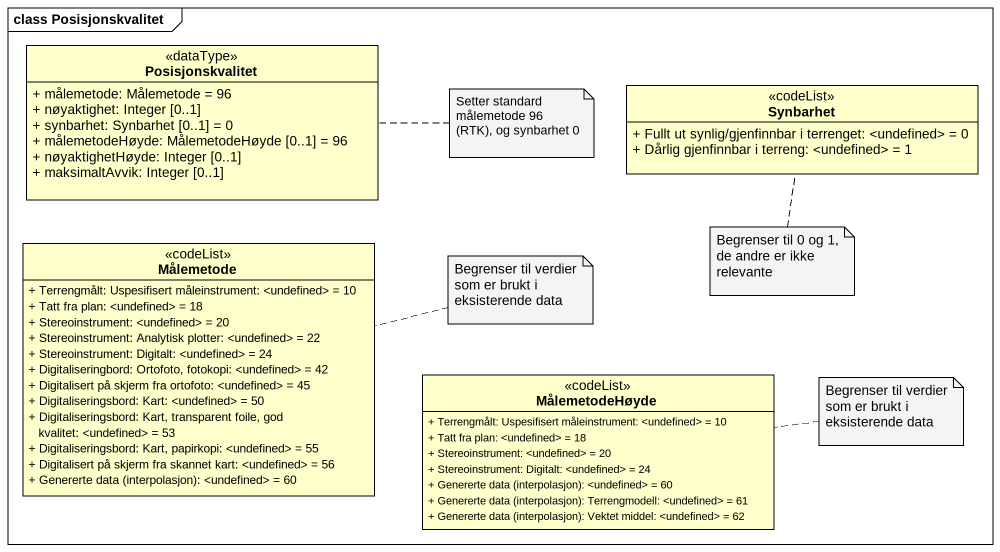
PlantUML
@startuml
mainframe class Posisjonskvalitet
hide circle
hide empty members
skinparam classAttributeIconSize 0
class Posisjonskvalitet <<dataType>> {
  + målemetode: Målemetode = 96
  + nøyaktighet: Integer [0..1]
  + synbarhet: Synbarhet [0..1] = 0
  + målemetodeHøyde: MålemetodeHøyde [0..1] = 96
  + nøyaktighetHøyde: Integer [0..1]
  + maksimaltAvvik: Integer [0..1]
}
class Synbarhet <<codeList>> {
  + Fullt ut synlig/gjenfinnbar i terrenget: <undefined> = 0
  + Dårlig gjenfinnbar i terreng: <undefined> = 1
}
class Målemetode <<codeList>> {
  + Terrengmålt: Uspesifisert måleinstrument: <undefined> = 10
  + Tatt fra plan: <undefined> = 18
  + Stereoinstrument: <undefined> = 20
  + Stereoinstrument: Analytisk plotter: <undefined> = 22
  + Stereoinstrument: Digitalt: <undefined> = 24
  + Digitaliseringbord: Ortofoto, fotokopi: <undefined> = 42
  + Digitalisert på skjerm fra ortofoto: <undefined> = 45
  + Digitaliseringsbord: Kart: <undefined> = 50
  + Digitaliseringsbord: Kart, transparent foile, god kvalitet: <undefined> = 53
  + Digitaliseringsbord: Kart, papirkopi: <undefined> = 55
  + Digitalisert på skjerm fra skannet kart: <undefined> = 56
  {field} + Genererte data (interpolasjon): <undefined> = 60
}
class MålemetodeHøyde <<codeList>> {
  + Terrengmålt: Uspesifisert måleinstrument: <undefined> = 10
  + Tatt fra plan: <undefined> = 18
  + Stereoinstrument: <undefined> = 20
  + Stereoinstrument: Digitalt: <undefined> = 24
  {field} + Genererte data (interpolasjon): <undefined> = 60
  {field} + Genererte data (interpolasjon): Terrengmodell: <undefined> = 61
  {field} + Genererte data (interpolasjon): Vektet middel: <undefined> = 62
}
note right of Posisjonskvalitet : Setter standard målemetode 96 (RTK), og synbarhet 0
note right of Målemetode : Begrenser til verdier som er brukt i eksisterende data
note bottom of Synbarhet : Begrenser til 0 og 1, de andre er ikke relevante
note right of MålemetodeHøyde : Begrenser til verdier som er brukt i eksisterende data
@enduml
